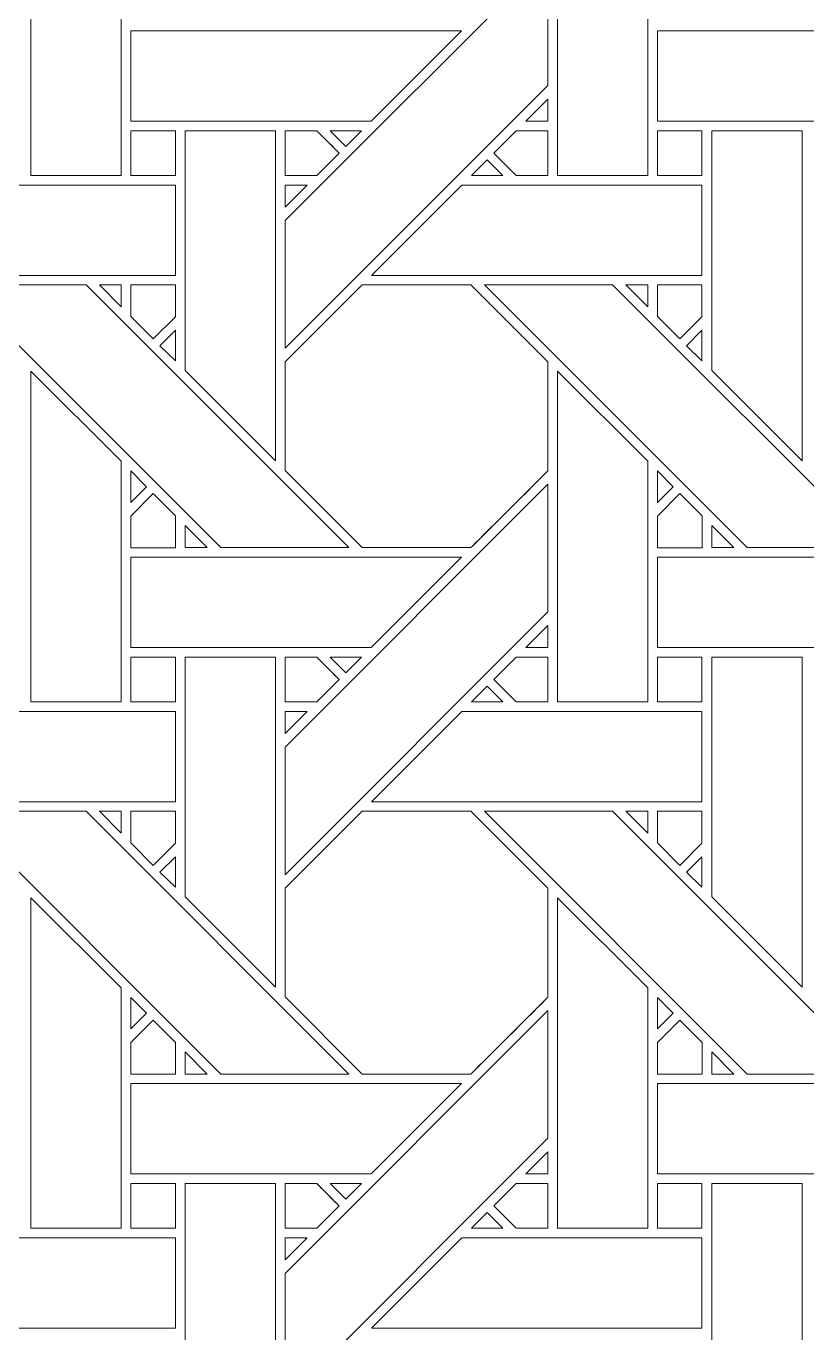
# Model space of a CAD drawing. Header units: inches. Extents: x 6.4 to 18.4, y 3.1 to 15.1.
# Drawn here: x 12.154 to 13.561, y 9.815 to 12.17 of the extents above; entities that cross this region are included whole.
import ezdxf

# ---------------------------------------------------------------- set-up
doc = ezdxf.new("R2010")
doc.units = ezdxf.units.IN
doc.header["$MEASUREMENT"] = 0
doc.layers.add('Design', color=7, linetype='Continuous', lineweight=0)

msp = doc.modelspace()

# ---------------------------------------------------------------- linework, layer by layer
at = {"layer": 'Design'}
for points, knots in [([(12.3829, 15.0948), (9.0691, 15.0948), (6.3829, 12.4085), (6.3829, 9.0948), (6.3829, 5.7811), (9.0691, 3.0948), (12.3829, 3.0948), (15.6966, 3.0948), (18.3829, 5.7811), (18.3829, 9.0948), (18.3829, 12.4085), (15.6966, 15.0948), (12.3829, 15.0948)], [0, 0, 0, 0, 1, 1, 1, 2, 2, 2, 3, 3, 3, 4, 4, 4, 4]), ([(12.3829, 14.3629), (9.4733, 14.3629), (7.1147, 12.0043), (7.1147, 9.0948), (7.1147, 6.1852), (9.4733, 3.8266), (12.3829, 3.8266), (15.2924, 3.8266), (17.651, 6.1852), (17.651, 9.0948), (17.651, 12.0043), (15.2924, 14.3629), (12.3829, 14.3629)], [0, 0, 0, 0, 1, 1, 1, 2, 2, 2, 3, 3, 3, 4, 4, 4, 4]), ([(12.1625, 11.9006), (12.1625, 11.9006), (12.1625, 12.4964), (12.1625, 12.4964), (12.1625, 12.4964), (12.3252, 12.3343), (12.3252, 12.3343), (12.3252, 12.3343), (12.3252, 11.9006), (12.3252, 11.9006), (12.3252, 11.9006), (12.1625, 11.9006), (12.1625, 11.9006)], [0, 0, 0, 0, 1, 1, 1, 2, 2, 2, 3, 3, 3, 4, 4, 4, 4]), ([(13.1112, 11.9006), (13.1112, 11.9006), (13.1112, 12.4964), (13.1112, 12.4964), (13.1112, 12.4964), (13.274, 12.3343), (13.274, 12.3343), (13.274, 12.3343), (13.274, 11.9006), (13.274, 11.9006), (13.274, 11.9006), (13.1112, 11.9006), (13.1112, 11.9006)], [0, 0, 0, 0, 1, 1, 1, 2, 2, 2, 3, 3, 3, 4, 4, 4, 4]), ([(13.0941, 12.0628), (13.0941, 12.0628), (12.6204, 11.5892), (12.6204, 11.5892), (12.6204, 11.5892), (12.6204, 11.8193), (12.6204, 11.8193), (12.6204, 11.8193), (13.0941, 12.2929), (13.0941, 12.2929), (13.0941, 12.2929), (13.0941, 12.0628), (13.0941, 12.0628)], [0, 0, 0, 0, 1, 1, 1, 2, 2, 2, 3, 3, 3, 4, 4, 4, 4]), ([(12.3425, 11.9986), (12.3425, 11.9986), (12.3425, 12.1613), (12.3425, 12.1613), (12.3425, 12.1613), (12.9382, 12.1613), (12.9382, 12.1613), (12.9382, 12.1613), (12.7755, 11.9986), (12.7755, 11.9986), (12.7755, 11.9986), (12.3425, 11.9986), (12.3425, 11.9986)], [0, 0, 0, 0, 1, 1, 1, 2, 2, 2, 3, 3, 3, 4, 4, 4, 4]), ([(13.887, 12.1613), (13.887, 12.1613), (13.7242, 11.9986), (13.7242, 11.9986), (13.7242, 11.9986), (13.2913, 11.9986), (13.2913, 11.9986), (13.2913, 11.9986), (13.2913, 12.1613), (13.2913, 12.1613), (13.2913, 12.1613), (13.887, 12.1613), (13.887, 12.1613)], [0, 0, 0, 0, 1, 1, 1, 2, 2, 2, 3, 3, 3, 4, 4, 4, 4]), ([(13.0543, 11.9987), (13.0543, 11.9987), (13.0941, 12.0384), (13.0941, 12.0384), (13.0941, 12.0384), (13.0941, 11.9987), (13.0941, 11.9987), (13.0941, 11.9987), (13.0543, 11.9987), (13.0543, 11.9987)], [0, 0, 0, 0, 1, 1, 1, 2, 2, 2, 3, 3, 3, 3]), ([(12.3425, 11.9814), (12.3425, 11.9814), (12.4228, 11.9814), (12.4228, 11.9814), (12.4228, 11.9814), (12.4228, 11.9006), (12.4228, 11.9006), (12.4228, 11.9006), (12.3425, 11.9006), (12.3425, 11.9006), (12.3425, 11.9006), (12.3425, 11.9814), (12.3425, 11.9814)], [0, 0, 0, 0, 1, 1, 1, 2, 2, 2, 3, 3, 3, 4, 4, 4, 4]), ([(12.3425, 11.9006), (12.3425, 11.9006), (12.3425, 11.9814), (12.3425, 11.9814), (12.3425, 11.9814), (12.4228, 11.9814), (12.4228, 11.9814), (12.4228, 11.9814), (12.4228, 11.9006), (12.4228, 11.9006), (12.4228, 11.9006), (12.3425, 11.9006), (12.3425, 11.9006)], [0, 0, 0, 0, 1, 1, 1, 2, 2, 2, 3, 3, 3, 4, 4, 4, 4]), ([(12.4403, 11.5492), (12.4403, 11.5492), (12.4403, 11.9814), (12.4403, 11.9814), (12.4403, 11.9814), (12.6032, 11.9814), (12.6032, 11.9814), (12.6032, 11.9814), (12.6032, 11.3863), (12.6032, 11.3863), (12.6032, 11.3863), (12.4403, 11.5492), (12.4403, 11.5492)], [0, 0, 0, 0, 1, 1, 1, 2, 2, 2, 3, 3, 3, 4, 4, 4, 4]), ([(12.6775, 11.9814), (12.6826, 11.9763), (12.7134, 11.9455), (12.7178, 11.9411), (12.7178, 11.9411), (12.6774, 11.9006), (12.6774, 11.9006), (12.6774, 11.9006), (12.6204, 11.9006), (12.6204, 11.9006), (12.6204, 11.9006), (12.6204, 11.9814), (12.6204, 11.9814), (12.6204, 11.9814), (12.6775, 11.9814), (12.6775, 11.9814)], [0, 0, 0, 0, 1, 1, 1, 2, 2, 2, 3, 3, 3, 4, 4, 4, 5, 5, 5, 5]), ([(12.6204, 11.9006), (12.6204, 11.9006), (12.6204, 11.9814), (12.6204, 11.9814), (12.6204, 11.9814), (12.6775, 11.9814), (12.6775, 11.9814), (12.6828, 11.9761), (12.7136, 11.9452), (12.7178, 11.9411), (12.7178, 11.9411), (12.6774, 11.9006), (12.6774, 11.9006), (12.6774, 11.9006), (12.6204, 11.9006), (12.6204, 11.9006)], [0, 0, 0, 0, 1, 1, 1, 2, 2, 2, 3, 3, 3, 4, 4, 4, 5, 5, 5, 5]), ([(12.7018, 11.9814), (12.7018, 11.9814), (12.7583, 11.9814), (12.7583, 11.9814), (12.7583, 11.9814), (12.73, 11.9532), (12.73, 11.9532), (12.73, 11.9532), (12.7018, 11.9814), (12.7018, 11.9814)], [0, 0, 0, 0, 1, 1, 1, 2, 2, 2, 3, 3, 3, 3]), ([(13.0941, 11.9814), (13.0941, 11.9814), (13.0941, 11.9006), (13.0941, 11.9006), (13.0941, 11.9006), (13.037, 11.9006), (13.037, 11.9006), (13.037, 11.9006), (12.9966, 11.941), (12.9966, 11.941), (12.9966, 11.941), (13.037, 11.9814), (13.037, 11.9814), (13.037, 11.9814), (13.0941, 11.9814), (13.0941, 11.9814)], [0, 0, 0, 0, 1, 1, 1, 2, 2, 2, 3, 3, 3, 4, 4, 4, 5, 5, 5, 5]), ([(13.0941, 11.9814), (13.0941, 11.9814), (13.0941, 11.9006), (13.0941, 11.9006), (13.0941, 11.9006), (13.037, 11.9006), (13.037, 11.9006), (13.037, 11.9006), (12.9966, 11.941), (12.9966, 11.941), (12.9966, 11.941), (13.037, 11.9814), (13.037, 11.9814), (13.037, 11.9814), (13.0941, 11.9814), (13.0941, 11.9814)], [0, 0, 0, 0, 1, 1, 1, 2, 2, 2, 3, 3, 3, 4, 4, 4, 5, 5, 5, 5]), ([(13.2913, 11.9814), (13.2913, 11.9814), (13.3715, 11.9814), (13.3715, 11.9814), (13.3715, 11.9814), (13.3715, 11.9006), (13.3715, 11.9006), (13.3715, 11.9006), (13.2913, 11.9006), (13.2913, 11.9006), (13.2913, 11.9006), (13.2913, 11.9814), (13.2913, 11.9814)], [0, 0, 0, 0, 1, 1, 1, 2, 2, 2, 3, 3, 3, 4, 4, 4, 4]), ([(13.3715, 11.9814), (13.3715, 11.9814), (13.3715, 11.9006), (13.3715, 11.9006), (13.3715, 11.9006), (13.2913, 11.9006), (13.2913, 11.9006), (13.2913, 11.9006), (13.2913, 11.9814), (13.2913, 11.9814), (13.2913, 11.9814), (13.3715, 11.9814), (13.3715, 11.9814)], [0, 0, 0, 0, 1, 1, 1, 2, 2, 2, 3, 3, 3, 4, 4, 4, 4]), ([(13.3891, 11.5492), (13.3891, 11.5492), (13.3891, 11.9814), (13.3891, 11.9814), (13.3891, 11.9814), (13.552, 11.9814), (13.552, 11.9814), (13.552, 11.9814), (13.552, 11.3863), (13.552, 11.3863), (13.552, 11.3863), (13.3891, 11.5492), (13.3891, 11.5492)], [0, 0, 0, 0, 1, 1, 1, 2, 2, 2, 3, 3, 3, 4, 4, 4, 4]), ([(13.0127, 11.9006), (13.0127, 11.9006), (12.9562, 11.9006), (12.9562, 11.9006), (12.9562, 11.9006), (12.9845, 11.9289), (12.9845, 11.9289), (12.9845, 11.9289), (13.0127, 11.9006), (13.0127, 11.9006)], [0, 0, 0, 0, 1, 1, 1, 2, 2, 2, 3, 3, 3, 3]), ([(12.4228, 11.8835), (12.4228, 11.8835), (12.4228, 11.7206), (12.4228, 11.7206), (12.4228, 11.7206), (11.8275, 11.7206), (11.8275, 11.7206), (11.8275, 11.7206), (11.9904, 11.8835), (11.9904, 11.8835), (11.9904, 11.8835), (12.4228, 11.8835), (12.4228, 11.8835)], [0, 0, 0, 0, 1, 1, 1, 2, 2, 2, 3, 3, 3, 4, 4, 4, 4]), ([(12.6602, 11.8835), (12.6602, 11.8835), (12.6204, 11.8436), (12.6204, 11.8436), (12.6204, 11.8436), (12.6204, 11.8835), (12.6204, 11.8835), (12.6204, 11.8835), (12.6602, 11.8835), (12.6602, 11.8835)], [0, 0, 0, 0, 1, 1, 1, 2, 2, 2, 3, 3, 3, 3]), ([(13.3715, 11.8835), (13.3715, 11.8835), (13.3715, 11.7207), (13.3715, 11.7207), (13.3715, 11.7207), (12.7762, 11.7207), (12.7762, 11.7207), (12.7762, 11.7207), (12.9391, 11.8835), (12.9391, 11.8835), (12.9391, 11.8835), (13.3715, 11.8835), (13.3715, 11.8835)], [0, 0, 0, 0, 1, 1, 1, 2, 2, 2, 3, 3, 3, 4, 4, 4, 4]), ([(12.7354, 11.2299), (12.7354, 11.2299), (12.5044, 11.2299), (12.5044, 11.2299), (12.5044, 11.2299), (12.0308, 11.7035), (12.0308, 11.7035), (12.0308, 11.7035), (12.2618, 11.7035), (12.2618, 11.7035), (12.2618, 11.7035), (12.7354, 11.2299), (12.7354, 11.2299)], [0, 0, 0, 0, 1, 1, 1, 2, 2, 2, 3, 3, 3, 4, 4, 4, 4]), ([(12.2859, 11.7035), (12.2859, 11.7035), (12.3253, 11.7035), (12.3253, 11.7035), (12.3253, 11.7035), (12.3253, 11.6637), (12.3253, 11.6637), (12.3253, 11.6637), (12.2859, 11.7035), (12.2859, 11.7035)], [0, 0, 0, 0, 1, 1, 1, 2, 2, 2, 3, 3, 3, 3]), ([(12.4228, 11.7035), (12.4228, 11.7035), (12.4228, 11.6459), (12.4228, 11.6459), (12.4228, 11.6459), (12.3828, 11.606), (12.3828, 11.606), (12.3828, 11.606), (12.3425, 11.6463), (12.3425, 11.6463), (12.3425, 11.6463), (12.3425, 11.7035), (12.3425, 11.7035), (12.3425, 11.7035), (12.4228, 11.7035), (12.4228, 11.7035)], [0, 0, 0, 0, 1, 1, 1, 2, 2, 2, 3, 3, 3, 4, 4, 4, 5, 5, 5, 5]), ([(12.4228, 11.6459), (12.4228, 11.6459), (12.3828, 11.606), (12.3828, 11.606), (12.3828, 11.606), (12.3425, 11.6463), (12.3425, 11.6463), (12.3425, 11.6463), (12.3425, 11.7035), (12.3425, 11.7035), (12.3425, 11.7035), (12.4228, 11.7035), (12.4228, 11.7035), (12.4228, 11.7035), (12.4228, 11.6459), (12.4228, 11.6459)], [0, 0, 0, 0, 1, 1, 1, 2, 2, 2, 3, 3, 3, 4, 4, 4, 5, 5, 5, 5]), ([(12.7591, 11.7035), (12.7591, 11.7035), (12.9553, 11.7035), (12.9553, 11.7035), (12.9553, 11.7035), (13.0941, 11.5648), (13.0941, 11.5648), (13.0941, 11.5648), (13.0941, 11.3686), (13.0941, 11.3686), (13.0763, 11.3507), (12.9643, 11.2389), (12.9553, 11.2299), (12.9553, 11.2299), (12.7596, 11.2299), (12.7596, 11.2299), (12.7596, 11.2299), (12.6204, 11.3691), (12.6204, 11.3691), (12.6204, 11.3691), (12.6204, 11.5648), (12.6204, 11.5648), (12.6204, 11.5648), (12.7591, 11.7035), (12.7591, 11.7035)], [0, 0, 0, 0, 1, 1, 1, 2, 2, 2, 3, 3, 3, 4, 4, 4, 5, 5, 5, 6, 6, 6, 7, 7, 7, 8, 8, 8, 8]), ([(13.0941, 11.5648), (13.0941, 11.5648), (13.0941, 11.3686), (13.0941, 11.3686), (13.0761, 11.3504), (12.9642, 11.2388), (12.9553, 11.2299), (12.9553, 11.2299), (12.7596, 11.2299), (12.7596, 11.2299), (12.7596, 11.2299), (12.6204, 11.3691), (12.6204, 11.3691), (12.6204, 11.3691), (12.6204, 11.5648), (12.6204, 11.5648), (12.6204, 11.5648), (12.7591, 11.7035), (12.7591, 11.7035), (12.7591, 11.7035), (12.9553, 11.7035), (12.9553, 11.7035), (12.9553, 11.7035), (13.0941, 11.5648), (13.0941, 11.5648)], [0, 0, 0, 0, 1, 1, 1, 2, 2, 2, 3, 3, 3, 4, 4, 4, 5, 5, 5, 6, 6, 6, 7, 7, 7, 8, 8, 8, 8]), ([(13.6841, 11.2299), (13.6841, 11.2299), (13.4531, 11.2299), (13.4531, 11.2299), (13.4531, 11.2299), (12.9795, 11.7035), (12.9795, 11.7035), (12.9795, 11.7035), (13.2105, 11.7035), (13.2105, 11.7035), (13.2105, 11.7035), (13.6841, 11.2299), (13.6841, 11.2299)], [0, 0, 0, 0, 1, 1, 1, 2, 2, 2, 3, 3, 3, 4, 4, 4, 4]), ([(13.2346, 11.7035), (13.2346, 11.7035), (13.2741, 11.7035), (13.2741, 11.7035), (13.2741, 11.7035), (13.2741, 11.6637), (13.2741, 11.6637), (13.2741, 11.6637), (13.2346, 11.7035), (13.2346, 11.7035)], [0, 0, 0, 0, 1, 1, 1, 2, 2, 2, 3, 3, 3, 3]), ([(13.3715, 11.7035), (13.3715, 11.7035), (13.3715, 11.6459), (13.3715, 11.6459), (13.3715, 11.6459), (13.3316, 11.606), (13.3316, 11.606), (13.3316, 11.606), (13.2913, 11.6463), (13.2913, 11.6463), (13.2913, 11.6463), (13.2913, 11.7035), (13.2913, 11.7035), (13.2913, 11.7035), (13.3715, 11.7035), (13.3715, 11.7035)], [0, 0, 0, 0, 1, 1, 1, 2, 2, 2, 3, 3, 3, 4, 4, 4, 5, 5, 5, 5]), ([(13.3715, 11.6459), (13.3715, 11.6459), (13.3316, 11.606), (13.3316, 11.606), (13.3316, 11.606), (13.2913, 11.6463), (13.2913, 11.6463), (13.2913, 11.6463), (13.2913, 11.7035), (13.2913, 11.7035), (13.2913, 11.7035), (13.3715, 11.7035), (13.3715, 11.7035), (13.3715, 11.7035), (13.3715, 11.6459), (13.3715, 11.6459)], [0, 0, 0, 0, 1, 1, 1, 2, 2, 2, 3, 3, 3, 4, 4, 4, 5, 5, 5, 5]), ([(12.4228, 11.6217), (12.4228, 11.6217), (12.4228, 11.5665), (12.4228, 11.5665), (12.4228, 11.5665), (12.395, 11.5939), (12.395, 11.5939), (12.395, 11.5939), (12.4228, 11.6217), (12.4228, 11.6217)], [0, 0, 0, 0, 1, 1, 1, 2, 2, 2, 3, 3, 3, 3]), ([(13.3715, 11.6217), (13.3715, 11.6217), (13.3715, 11.5665), (13.3715, 11.5665), (13.3715, 11.5665), (13.3438, 11.5939), (13.3438, 11.5939), (13.3438, 11.5939), (13.3715, 11.6217), (13.3715, 11.6217)], [0, 0, 0, 0, 1, 1, 1, 2, 2, 2, 3, 3, 3, 3]), ([(12.1625, 10.9519), (12.1625, 10.9519), (12.1625, 11.5477), (12.1625, 11.5477), (12.1625, 11.5477), (12.3252, 11.3855), (12.3252, 11.3855), (12.3252, 11.3855), (12.3252, 10.9519), (12.3252, 10.9519), (12.3252, 10.9519), (12.1625, 10.9519), (12.1625, 10.9519)], [0, 0, 0, 0, 1, 1, 1, 2, 2, 2, 3, 3, 3, 4, 4, 4, 4]), ([(13.1112, 10.9519), (13.1112, 10.9519), (13.1112, 11.5477), (13.1112, 11.5477), (13.1112, 11.5477), (13.274, 11.3856), (13.274, 11.3856), (13.274, 11.3856), (13.274, 10.9519), (13.274, 10.9519), (13.274, 10.9519), (13.1112, 10.9519), (13.1112, 10.9519)], [0, 0, 0, 0, 1, 1, 1, 2, 2, 2, 3, 3, 3, 4, 4, 4, 4]), ([(12.3425, 11.3113), (12.3425, 11.3113), (12.3425, 11.3681), (12.3425, 11.3681), (12.3425, 11.3681), (12.3707, 11.3395), (12.3707, 11.3395), (12.3707, 11.3395), (12.3425, 11.3113), (12.3425, 11.3113)], [0, 0, 0, 0, 1, 1, 1, 2, 2, 2, 3, 3, 3, 3]), ([(13.2913, 11.3113), (13.2913, 11.3113), (13.2913, 11.3681), (13.2913, 11.3681), (13.2913, 11.3681), (13.3195, 11.3395), (13.3195, 11.3395), (13.3195, 11.3395), (13.2913, 11.3113), (13.2913, 11.3113)], [0, 0, 0, 0, 1, 1, 1, 2, 2, 2, 3, 3, 3, 3]), ([(13.0941, 11.1141), (13.0941, 11.1141), (12.6204, 10.6404), (12.6204, 10.6404), (12.6204, 10.6404), (12.6204, 10.8705), (12.6204, 10.8705), (12.6204, 10.8705), (13.0941, 11.3441), (13.0941, 11.3441), (13.0941, 11.3441), (13.0941, 11.1141), (13.0941, 11.1141)], [0, 0, 0, 0, 1, 1, 1, 2, 2, 2, 3, 3, 3, 4, 4, 4, 4]), ([(12.3425, 11.2297), (12.3425, 11.2297), (12.3425, 11.2869), (12.3425, 11.2869), (12.3425, 11.2869), (12.3829, 11.3273), (12.3829, 11.3273), (12.3829, 11.3273), (12.4232, 11.287), (12.4232, 11.287), (12.4232, 11.287), (12.4232, 11.2297), (12.4232, 11.2297), (12.4232, 11.2297), (12.3425, 11.2297), (12.3425, 11.2297)], [0, 0, 0, 0, 1, 1, 1, 2, 2, 2, 3, 3, 3, 4, 4, 4, 5, 5, 5, 5]), ([(12.3829, 11.3273), (12.3829, 11.3273), (12.4232, 11.287), (12.4232, 11.287), (12.4232, 11.287), (12.4232, 11.2297), (12.4232, 11.2297), (12.4232, 11.2297), (12.3425, 11.2297), (12.3425, 11.2297), (12.3425, 11.2297), (12.3425, 11.2869), (12.3425, 11.2869), (12.3425, 11.2869), (12.3829, 11.3273), (12.3829, 11.3273)], [0, 0, 0, 0, 1, 1, 1, 2, 2, 2, 3, 3, 3, 4, 4, 4, 5, 5, 5, 5]), ([(13.2913, 11.2297), (13.2913, 11.2297), (13.2913, 11.2869), (13.2913, 11.2869), (13.2913, 11.2869), (13.3316, 11.3273), (13.3316, 11.3273), (13.3316, 11.3273), (13.3719, 11.287), (13.3719, 11.287), (13.3719, 11.287), (13.3719, 11.2297), (13.3719, 11.2297), (13.3719, 11.2297), (13.2913, 11.2297), (13.2913, 11.2297)], [0, 0, 0, 0, 1, 1, 1, 2, 2, 2, 3, 3, 3, 4, 4, 4, 5, 5, 5, 5]), ([(13.3316, 11.3273), (13.3316, 11.3273), (13.3719, 11.287), (13.3719, 11.287), (13.3719, 11.287), (13.3719, 11.2297), (13.3719, 11.2297), (13.3719, 11.2297), (13.2913, 11.2297), (13.2913, 11.2297), (13.2913, 11.2297), (13.2913, 11.2869), (13.2913, 11.2869), (13.2913, 11.2869), (13.3316, 11.3273), (13.3316, 11.3273)], [0, 0, 0, 0, 1, 1, 1, 2, 2, 2, 3, 3, 3, 4, 4, 4, 5, 5, 5, 5]), ([(12.4405, 11.2299), (12.4405, 11.2299), (12.4405, 11.2697), (12.4405, 11.2697), (12.4405, 11.2697), (12.4802, 11.2299), (12.4802, 11.2299), (12.4802, 11.2299), (12.4405, 11.2299), (12.4405, 11.2299)], [0, 0, 0, 0, 1, 1, 1, 2, 2, 2, 3, 3, 3, 3]), ([(13.3892, 11.2299), (13.3892, 11.2299), (13.3892, 11.2697), (13.3892, 11.2697), (13.3892, 11.2697), (13.4289, 11.2299), (13.4289, 11.2299), (13.4289, 11.2299), (13.3892, 11.2299), (13.3892, 11.2299)], [0, 0, 0, 0, 1, 1, 1, 2, 2, 2, 3, 3, 3, 3]), ([(12.7755, 11.0499), (12.7755, 11.0499), (12.3425, 11.0499), (12.3425, 11.0499), (12.3425, 11.0499), (12.3425, 11.2126), (12.3425, 11.2126), (12.3425, 11.2126), (12.9383, 11.2126), (12.9383, 11.2126), (12.9383, 11.2126), (12.7755, 11.0499), (12.7755, 11.0499)], [0, 0, 0, 0, 1, 1, 1, 2, 2, 2, 3, 3, 3, 4, 4, 4, 4]), ([(13.887, 11.2126), (13.887, 11.2126), (13.7242, 11.0499), (13.7242, 11.0499), (13.7242, 11.0499), (13.2913, 11.0499), (13.2913, 11.0499), (13.2913, 11.0499), (13.2913, 11.2126), (13.2913, 11.2126), (13.2913, 11.2126), (13.887, 11.2126), (13.887, 11.2126)], [0, 0, 0, 0, 1, 1, 1, 2, 2, 2, 3, 3, 3, 4, 4, 4, 4]), ([(13.0543, 11.0499), (13.0543, 11.0499), (13.0941, 11.0897), (13.0941, 11.0897), (13.0941, 11.0897), (13.0941, 11.0499), (13.0941, 11.0499), (13.0941, 11.0499), (13.0543, 11.0499), (13.0543, 11.0499)], [0, 0, 0, 0, 1, 1, 1, 2, 2, 2, 3, 3, 3, 3]), ([(12.3425, 11.0327), (12.3425, 11.0327), (12.4228, 11.0327), (12.4228, 11.0327), (12.4228, 11.0327), (12.4228, 10.9519), (12.4228, 10.9519), (12.4228, 10.9519), (12.3425, 10.9519), (12.3425, 10.9519), (12.3425, 10.9519), (12.3425, 11.0327), (12.3425, 11.0327)], [0, 0, 0, 0, 1, 1, 1, 2, 2, 2, 3, 3, 3, 4, 4, 4, 4]), ([(12.3425, 10.9519), (12.3425, 10.9519), (12.3425, 11.0327), (12.3425, 11.0327), (12.3425, 11.0327), (12.4228, 11.0327), (12.4228, 11.0327), (12.4228, 11.0327), (12.4228, 10.9519), (12.4228, 10.9519), (12.4228, 10.9519), (12.3425, 10.9519), (12.3425, 10.9519)], [0, 0, 0, 0, 1, 1, 1, 2, 2, 2, 3, 3, 3, 4, 4, 4, 4]), ([(12.4403, 10.6004), (12.4403, 10.6004), (12.4403, 11.0326), (12.4403, 11.0326), (12.4403, 11.0326), (12.6032, 11.0326), (12.6032, 11.0326), (12.6032, 11.0326), (12.6032, 10.4375), (12.6032, 10.4375), (12.6032, 10.4375), (12.4403, 10.6004), (12.4403, 10.6004)], [0, 0, 0, 0, 1, 1, 1, 2, 2, 2, 3, 3, 3, 4, 4, 4, 4]), ([(12.6775, 11.0327), (12.6826, 11.0276), (12.7134, 10.9967), (12.7178, 10.9923), (12.7178, 10.9923), (12.6774, 10.9519), (12.6774, 10.9519), (12.6774, 10.9519), (12.6204, 10.9519), (12.6204, 10.9519), (12.6204, 10.9519), (12.6204, 11.0327), (12.6204, 11.0327), (12.6204, 11.0327), (12.6775, 11.0327), (12.6775, 11.0327)], [0, 0, 0, 0, 1, 1, 1, 2, 2, 2, 3, 3, 3, 4, 4, 4, 5, 5, 5, 5]), ([(12.7178, 10.9923), (12.7178, 10.9923), (12.6774, 10.9519), (12.6774, 10.9519), (12.6774, 10.9519), (12.6204, 10.9519), (12.6204, 10.9519), (12.6204, 10.9519), (12.6204, 11.0327), (12.6204, 11.0327), (12.6204, 11.0327), (12.6775, 11.0327), (12.6775, 11.0327), (12.6828, 11.0274), (12.7136, 10.9965), (12.7178, 10.9923)], [0, 0, 0, 0, 1, 1, 1, 2, 2, 2, 3, 3, 3, 4, 4, 4, 5, 5, 5, 5]), ([(12.7018, 11.0326), (12.7018, 11.0326), (12.7583, 11.0326), (12.7583, 11.0326), (12.7583, 11.0326), (12.73, 11.0045), (12.73, 11.0045), (12.73, 11.0045), (12.7018, 11.0326), (12.7018, 11.0326)], [0, 0, 0, 0, 1, 1, 1, 2, 2, 2, 3, 3, 3, 3]), ([(13.0941, 11.0327), (13.0941, 11.0327), (13.0941, 10.9519), (13.0941, 10.9519), (13.0941, 10.9519), (13.037, 10.9519), (13.037, 10.9519), (13.037, 10.9519), (12.9966, 10.9923), (12.9966, 10.9923), (12.9966, 10.9923), (13.037, 11.0327), (13.037, 11.0327), (13.037, 11.0327), (13.0941, 11.0327), (13.0941, 11.0327)], [0, 0, 0, 0, 1, 1, 1, 2, 2, 2, 3, 3, 3, 4, 4, 4, 5, 5, 5, 5]), ([(13.0941, 11.0327), (13.0941, 11.0327), (13.0941, 10.9519), (13.0941, 10.9519), (13.0941, 10.9519), (13.037, 10.9519), (13.037, 10.9519), (13.037, 10.9519), (12.9966, 10.9923), (12.9966, 10.9923), (12.9966, 10.9923), (13.037, 11.0327), (13.037, 11.0327), (13.037, 11.0327), (13.0941, 11.0327), (13.0941, 11.0327)], [0, 0, 0, 0, 1, 1, 1, 2, 2, 2, 3, 3, 3, 4, 4, 4, 5, 5, 5, 5]), ([(13.2913, 11.0327), (13.2913, 11.0327), (13.3715, 11.0327), (13.3715, 11.0327), (13.3715, 11.0327), (13.3715, 10.9519), (13.3715, 10.9519), (13.3715, 10.9519), (13.2913, 10.9519), (13.2913, 10.9519), (13.2913, 10.9519), (13.2913, 11.0327), (13.2913, 11.0327)], [0, 0, 0, 0, 1, 1, 1, 2, 2, 2, 3, 3, 3, 4, 4, 4, 4]), ([(13.3715, 11.0327), (13.3715, 11.0327), (13.3715, 10.9519), (13.3715, 10.9519), (13.3715, 10.9519), (13.2913, 10.9519), (13.2913, 10.9519), (13.2913, 10.9519), (13.2913, 11.0327), (13.2913, 11.0327), (13.2913, 11.0327), (13.3715, 11.0327), (13.3715, 11.0327)], [0, 0, 0, 0, 1, 1, 1, 2, 2, 2, 3, 3, 3, 4, 4, 4, 4]), ([(13.3891, 10.6005), (13.3891, 10.6005), (13.3891, 11.0326), (13.3891, 11.0326), (13.3891, 11.0326), (13.552, 11.0326), (13.552, 11.0326), (13.552, 11.0326), (13.552, 10.4375), (13.552, 10.4375), (13.552, 10.4375), (13.3891, 10.6005), (13.3891, 10.6005)], [0, 0, 0, 0, 1, 1, 1, 2, 2, 2, 3, 3, 3, 4, 4, 4, 4]), ([(13.0127, 10.9519), (13.0127, 10.9519), (12.9562, 10.9519), (12.9562, 10.9519), (12.9562, 10.9519), (12.9845, 10.9801), (12.9845, 10.9801), (12.9845, 10.9801), (13.0127, 10.9519), (13.0127, 10.9519)], [0, 0, 0, 0, 1, 1, 1, 2, 2, 2, 3, 3, 3, 3]), ([(12.4228, 10.9347), (12.4228, 10.9347), (12.4228, 10.7719), (12.4228, 10.7719), (12.4228, 10.7719), (11.8275, 10.7719), (11.8275, 10.7719), (11.8275, 10.7719), (11.9904, 10.9347), (11.9904, 10.9347), (11.9904, 10.9347), (12.4228, 10.9347), (12.4228, 10.9347)], [0, 0, 0, 0, 1, 1, 1, 2, 2, 2, 3, 3, 3, 4, 4, 4, 4]), ([(12.6602, 10.9347), (12.6602, 10.9347), (12.6204, 10.8949), (12.6204, 10.8949), (12.6204, 10.8949), (12.6204, 10.9347), (12.6204, 10.9347), (12.6204, 10.9347), (12.6602, 10.9347), (12.6602, 10.9347)], [0, 0, 0, 0, 1, 1, 1, 2, 2, 2, 3, 3, 3, 3]), ([(13.3715, 10.9347), (13.3715, 10.9347), (13.3715, 10.7719), (13.3715, 10.7719), (13.3715, 10.7719), (12.7762, 10.7719), (12.7762, 10.7719), (12.7762, 10.7719), (12.9391, 10.9347), (12.9391, 10.9347), (12.9391, 10.9347), (13.3715, 10.9347), (13.3715, 10.9347)], [0, 0, 0, 0, 1, 1, 1, 2, 2, 2, 3, 3, 3, 4, 4, 4, 4]), ([(12.7354, 10.2811), (12.7354, 10.2811), (12.5044, 10.2811), (12.5044, 10.2811), (12.5044, 10.2811), (12.0308, 10.7548), (12.0308, 10.7548), (12.0308, 10.7548), (12.2618, 10.7548), (12.2618, 10.7548), (12.2618, 10.7548), (12.7354, 10.2811), (12.7354, 10.2811)], [0, 0, 0, 0, 1, 1, 1, 2, 2, 2, 3, 3, 3, 4, 4, 4, 4]), ([(12.2859, 10.7548), (12.2859, 10.7548), (12.3253, 10.7548), (12.3253, 10.7548), (12.3253, 10.7548), (12.3253, 10.715), (12.3253, 10.715), (12.3253, 10.715), (12.2859, 10.7548), (12.2859, 10.7548)], [0, 0, 0, 0, 1, 1, 1, 2, 2, 2, 3, 3, 3, 3]), ([(12.4228, 10.7548), (12.4228, 10.7548), (12.4228, 10.6972), (12.4228, 10.6972), (12.4228, 10.6972), (12.3828, 10.6573), (12.3828, 10.6573), (12.3828, 10.6573), (12.3425, 10.6976), (12.3425, 10.6976), (12.3425, 10.6976), (12.3425, 10.7548), (12.3425, 10.7548), (12.3425, 10.7548), (12.4228, 10.7548), (12.4228, 10.7548)], [0, 0, 0, 0, 1, 1, 1, 2, 2, 2, 3, 3, 3, 4, 4, 4, 5, 5, 5, 5]), ([(12.4228, 10.6972), (12.4228, 10.6972), (12.3828, 10.6573), (12.3828, 10.6573), (12.3828, 10.6573), (12.3425, 10.6976), (12.3425, 10.6976), (12.3425, 10.6976), (12.3425, 10.7548), (12.3425, 10.7548), (12.3425, 10.7548), (12.4228, 10.7548), (12.4228, 10.7548), (12.4228, 10.7548), (12.4228, 10.6972), (12.4228, 10.6972)], [0, 0, 0, 0, 1, 1, 1, 2, 2, 2, 3, 3, 3, 4, 4, 4, 5, 5, 5, 5]), ([(12.7591, 10.7548), (12.7591, 10.7548), (12.9553, 10.7548), (12.9553, 10.7548), (12.9553, 10.7548), (13.0941, 10.6161), (13.0941, 10.6161), (13.0941, 10.6161), (13.0941, 10.4199), (13.0941, 10.4199), (13.0763, 10.4019), (12.9643, 10.2902), (12.9553, 10.2812), (12.9553, 10.2812), (12.7596, 10.2812), (12.7596, 10.2812), (12.7596, 10.2812), (12.6204, 10.4204), (12.6204, 10.4204), (12.6204, 10.4204), (12.6204, 10.6161), (12.6204, 10.6161), (12.6204, 10.6161), (12.7591, 10.7548), (12.7591, 10.7548)], [0, 0, 0, 0, 1, 1, 1, 2, 2, 2, 3, 3, 3, 4, 4, 4, 5, 5, 5, 6, 6, 6, 7, 7, 7, 8, 8, 8, 8]), ([(13.0941, 10.6161), (13.0941, 10.6161), (13.0941, 10.4199), (13.0941, 10.4199), (13.0759, 10.4016), (12.9641, 10.2899), (12.9553, 10.2812), (12.9553, 10.2812), (12.7596, 10.2812), (12.7596, 10.2812), (12.7596, 10.2812), (12.6204, 10.4204), (12.6204, 10.4204), (12.6204, 10.4204), (12.6204, 10.6161), (12.6204, 10.6161), (12.6204, 10.6161), (12.7591, 10.7548), (12.7591, 10.7548), (12.7591, 10.7548), (12.9553, 10.7548), (12.9553, 10.7548), (12.9553, 10.7548), (13.0941, 10.6161), (13.0941, 10.6161)], [0, 0, 0, 0, 1, 1, 1, 2, 2, 2, 3, 3, 3, 4, 4, 4, 5, 5, 5, 6, 6, 6, 7, 7, 7, 8, 8, 8, 8]), ([(13.6841, 10.2811), (13.6841, 10.2811), (13.4531, 10.2811), (13.4531, 10.2811), (13.4531, 10.2811), (12.9795, 10.7548), (12.9795, 10.7548), (12.9795, 10.7548), (13.2105, 10.7548), (13.2105, 10.7548), (13.2105, 10.7548), (13.6841, 10.2811), (13.6841, 10.2811)], [0, 0, 0, 0, 1, 1, 1, 2, 2, 2, 3, 3, 3, 4, 4, 4, 4]), ([(13.2346, 10.7548), (13.2346, 10.7548), (13.2741, 10.7548), (13.2741, 10.7548), (13.2741, 10.7548), (13.2741, 10.715), (13.2741, 10.715), (13.2741, 10.715), (13.2346, 10.7548), (13.2346, 10.7548)], [0, 0, 0, 0, 1, 1, 1, 2, 2, 2, 3, 3, 3, 3]), ([(13.3715, 10.7548), (13.3715, 10.7548), (13.3715, 10.6972), (13.3715, 10.6972), (13.3715, 10.6972), (13.3316, 10.6573), (13.3316, 10.6573), (13.3316, 10.6573), (13.2913, 10.6976), (13.2913, 10.6976), (13.2913, 10.6976), (13.2913, 10.7548), (13.2913, 10.7548), (13.2913, 10.7548), (13.3715, 10.7548), (13.3715, 10.7548)], [0, 0, 0, 0, 1, 1, 1, 2, 2, 2, 3, 3, 3, 4, 4, 4, 5, 5, 5, 5]), ([(13.3715, 10.6972), (13.3715, 10.6972), (13.3316, 10.6573), (13.3316, 10.6573), (13.3316, 10.6573), (13.2913, 10.6976), (13.2913, 10.6976), (13.2913, 10.6976), (13.2913, 10.7548), (13.2913, 10.7548), (13.2913, 10.7548), (13.3715, 10.7548), (13.3715, 10.7548), (13.3715, 10.7548), (13.3715, 10.6972), (13.3715, 10.6972)], [0, 0, 0, 0, 1, 1, 1, 2, 2, 2, 3, 3, 3, 4, 4, 4, 5, 5, 5, 5]), ([(12.4228, 10.6729), (12.4228, 10.6729), (12.4228, 10.6178), (12.4228, 10.6178), (12.4228, 10.6178), (12.395, 10.6452), (12.395, 10.6452), (12.395, 10.6452), (12.4228, 10.6729), (12.4228, 10.6729)], [0, 0, 0, 0, 1, 1, 1, 2, 2, 2, 3, 3, 3, 3]), ([(13.3715, 10.6729), (13.3715, 10.6729), (13.3715, 10.6178), (13.3715, 10.6178), (13.3715, 10.6178), (13.3438, 10.6452), (13.3438, 10.6452), (13.3438, 10.6452), (13.3715, 10.6729), (13.3715, 10.6729)], [0, 0, 0, 0, 1, 1, 1, 2, 2, 2, 3, 3, 3, 3]), ([(12.1625, 10.0031), (12.1625, 10.0031), (12.1625, 10.599), (12.1625, 10.599), (12.1625, 10.599), (12.3252, 10.4368), (12.3252, 10.4368), (12.3252, 10.4368), (12.3252, 10.0031), (12.3252, 10.0031), (12.3252, 10.0031), (12.1625, 10.0031), (12.1625, 10.0031)], [0, 0, 0, 0, 1, 1, 1, 2, 2, 2, 3, 3, 3, 4, 4, 4, 4]), ([(13.1112, 10.0031), (13.1112, 10.0031), (13.1112, 10.599), (13.1112, 10.599), (13.1112, 10.599), (13.274, 10.4368), (13.274, 10.4368), (13.274, 10.4368), (13.274, 10.0031), (13.274, 10.0031), (13.274, 10.0031), (13.1112, 10.0031), (13.1112, 10.0031)], [0, 0, 0, 0, 1, 1, 1, 2, 2, 2, 3, 3, 3, 4, 4, 4, 4]), ([(12.3425, 10.3626), (12.3425, 10.3626), (12.3425, 10.4193), (12.3425, 10.4193), (12.3425, 10.4193), (12.3707, 10.3908), (12.3707, 10.3908), (12.3707, 10.3908), (12.3425, 10.3626), (12.3425, 10.3626)], [0, 0, 0, 0, 1, 1, 1, 2, 2, 2, 3, 3, 3, 3]), ([(13.2913, 10.3626), (13.2913, 10.3626), (13.2913, 10.4193), (13.2913, 10.4193), (13.2913, 10.4193), (13.3195, 10.3908), (13.3195, 10.3908), (13.3195, 10.3908), (13.2913, 10.3626), (13.2913, 10.3626)], [0, 0, 0, 0, 1, 1, 1, 2, 2, 2, 3, 3, 3, 3]), ([(13.0941, 10.1654), (13.0941, 10.1654), (12.6204, 9.6917), (12.6204, 9.6917), (12.6204, 9.6917), (12.6204, 9.9218), (12.6204, 9.9218), (12.6204, 9.9218), (13.0941, 10.3954), (13.0941, 10.3954), (13.0941, 10.3954), (13.0941, 10.1654), (13.0941, 10.1654)], [0, 0, 0, 0, 1, 1, 1, 2, 2, 2, 3, 3, 3, 4, 4, 4, 4]), ([(12.3425, 10.2809), (12.3425, 10.2809), (12.3425, 10.3382), (12.3425, 10.3382), (12.3425, 10.3382), (12.3829, 10.3785), (12.3829, 10.3785), (12.3829, 10.3785), (12.4232, 10.3382), (12.4232, 10.3382), (12.4232, 10.3382), (12.4232, 10.2809), (12.4232, 10.2809), (12.4232, 10.2809), (12.3425, 10.2809), (12.3425, 10.2809)], [0, 0, 0, 0, 1, 1, 1, 2, 2, 2, 3, 3, 3, 4, 4, 4, 5, 5, 5, 5]), ([(12.3829, 10.3785), (12.3829, 10.3785), (12.4232, 10.3382), (12.4232, 10.3382), (12.4232, 10.3382), (12.4232, 10.2809), (12.4232, 10.2809), (12.4232, 10.2809), (12.3425, 10.2809), (12.3425, 10.2809), (12.3425, 10.2809), (12.3425, 10.3382), (12.3425, 10.3382), (12.3425, 10.3382), (12.3829, 10.3785), (12.3829, 10.3785)], [0, 0, 0, 0, 1, 1, 1, 2, 2, 2, 3, 3, 3, 4, 4, 4, 5, 5, 5, 5]), ([(13.2913, 10.2809), (13.2913, 10.2809), (13.2913, 10.3382), (13.2913, 10.3382), (13.2913, 10.3382), (13.3316, 10.3785), (13.3316, 10.3785), (13.3316, 10.3785), (13.3719, 10.3382), (13.3719, 10.3382), (13.3719, 10.3382), (13.3719, 10.2809), (13.3719, 10.2809), (13.3719, 10.2809), (13.2913, 10.2809), (13.2913, 10.2809)], [0, 0, 0, 0, 1, 1, 1, 2, 2, 2, 3, 3, 3, 4, 4, 4, 5, 5, 5, 5]), ([(13.2973, 10.3442), (13.2973, 10.3442), (13.3316, 10.3785), (13.3316, 10.3785), (13.3316, 10.3785), (13.3719, 10.3382), (13.3719, 10.3382), (13.3719, 10.3382), (13.3719, 10.2809), (13.3719, 10.2809), (13.3719, 10.2809), (13.2913, 10.2809), (13.2913, 10.2809), (13.2913, 10.2809), (13.2913, 10.3382), (13.2913, 10.3382), (13.2913, 10.3382), (13.2973, 10.3442), (13.2973, 10.3442)], [0, 0, 0, 0, 1, 1, 1, 2, 2, 2, 3, 3, 3, 4, 4, 4, 5, 5, 5, 6, 6, 6, 6]), ([(12.4405, 10.2811), (12.4405, 10.2811), (12.4405, 10.3209), (12.4405, 10.3209), (12.4405, 10.3209), (12.4802, 10.2811), (12.4802, 10.2811), (12.4802, 10.2811), (12.4405, 10.2811), (12.4405, 10.2811)], [0, 0, 0, 0, 1, 1, 1, 2, 2, 2, 3, 3, 3, 3]), ([(13.3892, 10.2811), (13.3892, 10.2811), (13.3892, 10.3209), (13.3892, 10.3209), (13.3892, 10.3209), (13.4289, 10.2811), (13.4289, 10.2811), (13.4289, 10.2811), (13.3892, 10.2811), (13.3892, 10.2811)], [0, 0, 0, 0, 1, 1, 1, 2, 2, 2, 3, 3, 3, 3]), ([(12.9382, 10.2639), (12.9382, 10.2639), (12.7755, 10.1012), (12.7755, 10.1012), (12.7755, 10.1012), (12.3425, 10.1012), (12.3425, 10.1012), (12.3425, 10.1012), (12.3425, 10.2639), (12.3425, 10.2639), (12.3425, 10.2639), (12.9382, 10.2639), (12.9382, 10.2639)], [0, 0, 0, 0, 1, 1, 1, 2, 2, 2, 3, 3, 3, 4, 4, 4, 4]), ([(13.887, 10.2639), (13.887, 10.2639), (13.7242, 10.1012), (13.7242, 10.1012), (13.7242, 10.1012), (13.2913, 10.1012), (13.2913, 10.1012), (13.2913, 10.1012), (13.2913, 10.2639), (13.2913, 10.2639), (13.2913, 10.2639), (13.887, 10.2639), (13.887, 10.2639)], [0, 0, 0, 0, 1, 1, 1, 2, 2, 2, 3, 3, 3, 4, 4, 4, 4]), ([(13.0543, 10.1012), (13.0543, 10.1012), (13.0941, 10.141), (13.0941, 10.141), (13.0941, 10.141), (13.0941, 10.1012), (13.0941, 10.1012), (13.0941, 10.1012), (13.0543, 10.1012), (13.0543, 10.1012)], [0, 0, 0, 0, 1, 1, 1, 2, 2, 2, 3, 3, 3, 3]), ([(12.3425, 10.0839), (12.3425, 10.0839), (12.4228, 10.0839), (12.4228, 10.0839), (12.4228, 10.0839), (12.4228, 10.0031), (12.4228, 10.0031), (12.4228, 10.0031), (12.3425, 10.0031), (12.3425, 10.0031), (12.3425, 10.0031), (12.3425, 10.0839), (12.3425, 10.0839)], [0, 0, 0, 0, 1, 1, 1, 2, 2, 2, 3, 3, 3, 4, 4, 4, 4]), ([(12.4228, 10.0839), (12.4228, 10.0839), (12.4228, 10.0031), (12.4228, 10.0031), (12.4228, 10.0031), (12.3425, 10.0031), (12.3425, 10.0031), (12.3425, 10.0031), (12.3425, 10.0839), (12.3425, 10.0839), (12.3425, 10.0839), (12.4228, 10.0839), (12.4228, 10.0839)], [0, 0, 0, 0, 1, 1, 1, 2, 2, 2, 3, 3, 3, 4, 4, 4, 4]), ([(12.4403, 9.6517), (12.4403, 9.6517), (12.4403, 10.0839), (12.4403, 10.0839), (12.4403, 10.0839), (12.6032, 10.0839), (12.6032, 10.0839), (12.6032, 10.0839), (12.6032, 9.4888), (12.6032, 9.4888), (12.6032, 9.4888), (12.4403, 9.6517), (12.4403, 9.6517)], [0, 0, 0, 0, 1, 1, 1, 2, 2, 2, 3, 3, 3, 4, 4, 4, 4]), ([(12.6775, 10.0839), (12.6826, 10.0788), (12.7134, 10.048), (12.7178, 10.0436), (12.7178, 10.0436), (12.6774, 10.0032), (12.6774, 10.0032), (12.6774, 10.0032), (12.6204, 10.0032), (12.6204, 10.0032), (12.6204, 10.0032), (12.6204, 10.0839), (12.6204, 10.0839), (12.6204, 10.0839), (12.6775, 10.0839), (12.6775, 10.0839)], [0, 0, 0, 0, 1, 1, 1, 2, 2, 2, 3, 3, 3, 4, 4, 4, 5, 5, 5, 5]), ([(12.7019, 10.0595), (12.7019, 10.0595), (12.7178, 10.0436), (12.7178, 10.0436), (12.7178, 10.0436), (12.6774, 10.0032), (12.6774, 10.0032), (12.6774, 10.0032), (12.6204, 10.0032), (12.6204, 10.0032), (12.6204, 10.0032), (12.6204, 10.0839), (12.6204, 10.0839), (12.6204, 10.0839), (12.6775, 10.0839), (12.6775, 10.0839), (12.6828, 10.0786), (12.6927, 10.0688), (12.7019, 10.0595)], [0, 0, 0, 0, 1, 1, 1, 2, 2, 2, 3, 3, 3, 4, 4, 4, 5, 5, 5, 6, 6, 6, 6]), ([(12.7018, 10.0839), (12.7018, 10.0839), (12.7583, 10.0839), (12.7583, 10.0839), (12.7583, 10.0839), (12.73, 10.0557), (12.73, 10.0557), (12.73, 10.0557), (12.7018, 10.0839), (12.7018, 10.0839)], [0, 0, 0, 0, 1, 1, 1, 2, 2, 2, 3, 3, 3, 3]), ([(13.0941, 10.084), (13.0941, 10.084), (13.0941, 10.0031), (13.0941, 10.0031), (13.0941, 10.0031), (13.037, 10.0031), (13.037, 10.0031), (13.037, 10.0031), (12.9966, 10.0435), (12.9966, 10.0435), (12.9966, 10.0435), (13.037, 10.084), (13.037, 10.084), (13.037, 10.084), (13.0941, 10.084), (13.0941, 10.084)], [0, 0, 0, 0, 1, 1, 1, 2, 2, 2, 3, 3, 3, 4, 4, 4, 5, 5, 5, 5]), ([(13.0941, 10.084), (13.0941, 10.084), (13.0941, 10.0031), (13.0941, 10.0031), (13.0941, 10.0031), (13.037, 10.0031), (13.037, 10.0031), (13.037, 10.0031), (12.9966, 10.0435), (12.9966, 10.0435), (12.9966, 10.0435), (13.037, 10.084), (13.037, 10.084), (13.037, 10.084), (13.0941, 10.084), (13.0941, 10.084)], [0, 0, 0, 0, 1, 1, 1, 2, 2, 2, 3, 3, 3, 4, 4, 4, 5, 5, 5, 5]), ([(13.2913, 10.0839), (13.2913, 10.0839), (13.3715, 10.0839), (13.3715, 10.0839), (13.3715, 10.0839), (13.3715, 10.0031), (13.3715, 10.0031), (13.3715, 10.0031), (13.2913, 10.0031), (13.2913, 10.0031), (13.2913, 10.0031), (13.2913, 10.0839), (13.2913, 10.0839)], [0, 0, 0, 0, 1, 1, 1, 2, 2, 2, 3, 3, 3, 4, 4, 4, 4]), ([(13.3715, 10.0839), (13.3715, 10.0839), (13.3715, 10.0031), (13.3715, 10.0031), (13.3715, 10.0031), (13.2913, 10.0031), (13.2913, 10.0031), (13.2913, 10.0031), (13.2913, 10.0839), (13.2913, 10.0839), (13.2913, 10.0839), (13.3715, 10.0839), (13.3715, 10.0839)], [0, 0, 0, 0, 1, 1, 1, 2, 2, 2, 3, 3, 3, 4, 4, 4, 4]), ([(13.552, 9.4888), (13.552, 9.4888), (13.3891, 9.6517), (13.3891, 9.6517), (13.3891, 9.6517), (13.3891, 10.0839), (13.3891, 10.0839), (13.3891, 10.0839), (13.552, 10.0839), (13.552, 10.0839), (13.552, 10.0839), (13.552, 9.4888), (13.552, 9.4888)], [0, 0, 0, 0, 1, 1, 1, 2, 2, 2, 3, 3, 3, 4, 4, 4, 4]), ([(13.0127, 10.0031), (13.0127, 10.0031), (12.9562, 10.0031), (12.9562, 10.0031), (12.9562, 10.0031), (12.9845, 10.0314), (12.9845, 10.0314), (12.9845, 10.0314), (13.0127, 10.0031), (13.0127, 10.0031)], [0, 0, 0, 0, 1, 1, 1, 2, 2, 2, 3, 3, 3, 3]), ([(12.4228, 9.986), (12.4228, 9.986), (12.4228, 9.8232), (12.4228, 9.8232), (12.4228, 9.8232), (11.8275, 9.8232), (11.8275, 9.8232), (11.8275, 9.8232), (11.9904, 9.986), (11.9904, 9.986), (11.9904, 9.986), (12.4228, 9.986), (12.4228, 9.986)], [0, 0, 0, 0, 1, 1, 1, 2, 2, 2, 3, 3, 3, 4, 4, 4, 4]), ([(12.6602, 9.986), (12.6602, 9.986), (12.6204, 9.9462), (12.6204, 9.9462), (12.6204, 9.9462), (12.6204, 9.986), (12.6204, 9.986), (12.6204, 9.986), (12.6602, 9.986), (12.6602, 9.986)], [0, 0, 0, 0, 1, 1, 1, 2, 2, 2, 3, 3, 3, 3]), ([(13.3715, 9.986), (13.3715, 9.986), (13.3715, 9.8232), (13.3715, 9.8232), (13.3715, 9.8232), (12.7762, 9.8232), (12.7762, 9.8232), (12.7762, 9.8232), (12.9391, 9.986), (12.9391, 9.986), (12.9391, 9.986), (13.3715, 9.986), (13.3715, 9.986)], [0, 0, 0, 0, 1, 1, 1, 2, 2, 2, 3, 3, 3, 4, 4, 4, 4])]:
    msp.add_open_spline(points, degree=3, knots=knots, dxfattribs=at)

doc.saveas('drawing.dxf')
